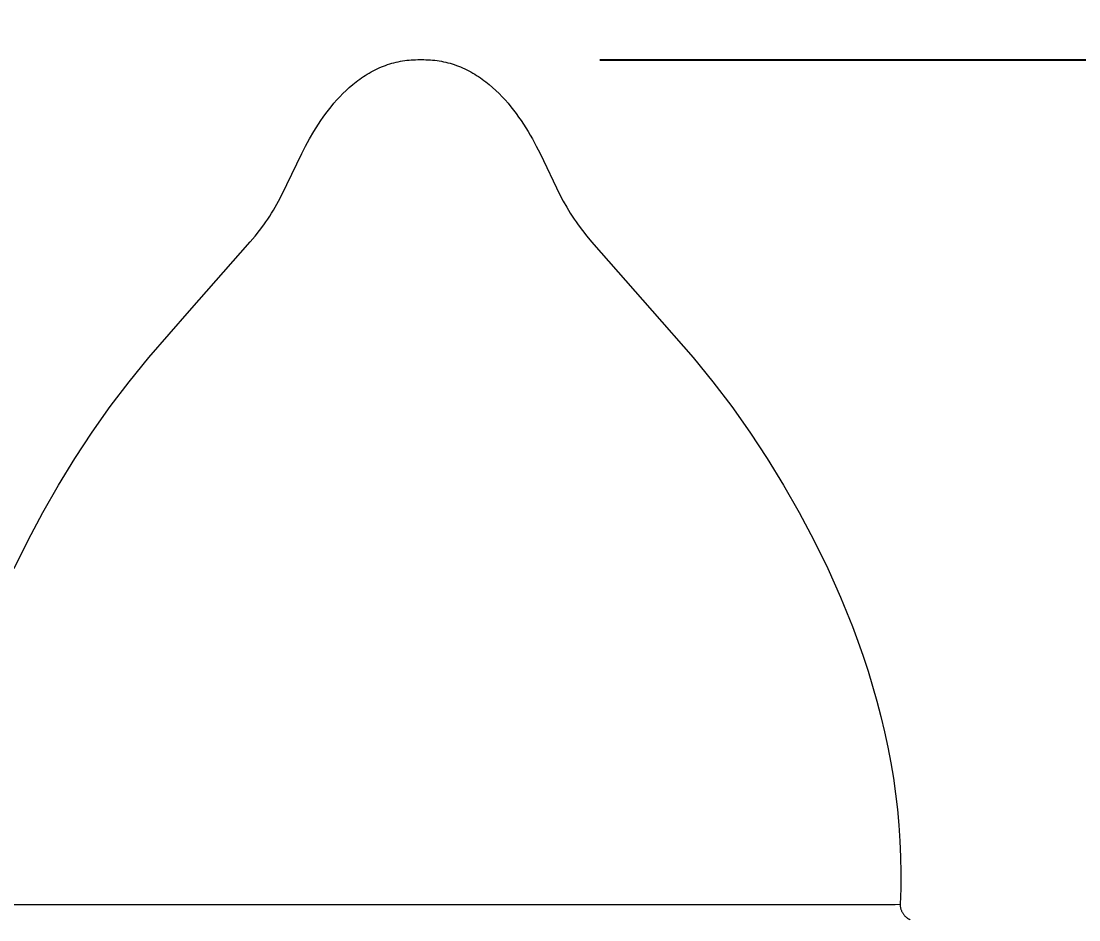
# Model space of a CAD drawing. Header units: millimetres. Extents: x 311 to 4068, y 1050 to 3803.
# Drawn here: x 945.4 to 1005, y 3436.7 to 3487.4 of the extents above; entities that cross this region are included whole.
import ezdxf

# ---------------------------------------------------------------- set-up
doc = ezdxf.new("R2010")
doc.units = ezdxf.units.MM
doc.layers.add('ZANO_R', color=7, linetype='Continuous', lineweight=0)
doc.layers.add('ZANO_W', color=1, linetype='Continuous', lineweight=0)
doc.styles.get("Standard").update_dxf_attribs({"font": 'ARIALUNI.TTF'})
doc.dimstyles.new('pl i ang', dxfattribs={"dimtxt": 50, "dimasz": 50, "dimexe": 1.25, "dimexo": 0.625, "dimgap": 10, "dimtad": 1, "dimtoh": 1, "dimtxsty": 'Standard', "dimcen": 2.5, "dimclrd": 1, "dimclre": 1, "dimclrt": 1, "dimadec": 0, "dimazin": 0, "dimtfac": 1, "dimtmove": 0, "dimatfit": 3, "dimfxl": 1, "dimarcsym": 1})

# ---------------------------------------------------------------- blocks, each defined once
blk = doc.blocks.new('*D403')
at = {"layer": 'ZANO_W', "color": 1, "lineweight": -2}
for p, q in [((977.974, 3485.188), (1116.576, 3485.188)), ((1106.576, 3445.188), (1106.576, 2589.419)), ((1034.394, 2549.419), (1116.576, 2549.419))]:
    blk.add_line(p, q, dxfattribs=at)
at = {"layer": 'ZANO_W', "color": 1}
for points in [[(1113.242, 3445.188), (1099.909, 3445.188), (1106.576, 3485.188)], [(1099.909, 2589.419), (1113.242, 2589.419), (1106.576, 2549.419)]]:
    blk.add_solid(points, dxfattribs=at)
at = {"layer": 'ZANO_W', "color": 1, "insert": (1076.139, 3017.303), "char_height": 40, "attachment_point": 5, "rotation": 90}
blk.add_mtext('936', dxfattribs=at)
blk = doc.blocks.new('*D409')
at = {"layer": 'ZANO_W', "color": 1, "lineweight": -2}
for p, q in [((748.743, 3712.066), (1183.473, 3712.066)), ((1173.473, 3672.066), (1173.473, 2589.419)), ((1034.368, 2549.419), (1183.473, 2549.419))]:
    blk.add_line(p, q, dxfattribs=at)
at = {"layer": 'ZANO_W', "color": 1}
for points in [[(1180.14, 3672.066), (1166.807, 3672.066), (1173.473, 3712.066)], [(1166.807, 2589.419), (1180.14, 2589.419), (1173.473, 2549.419)]]:
    blk.add_solid(points, dxfattribs=at)
at = {"layer": 'ZANO_W', "color": 1, "insert": (1143.037, 3130.743), "char_height": 40, "attachment_point": 5, "rotation": 90}
blk.add_mtext('1163', dxfattribs=at)

msp = doc.modelspace()

# ---------------------------------------------------------------- linework, layer by layer
at = {"layer": 'ZANO_R'}
for p, q in [((966.857, 3485.119), (966.979, 3485.137)), ((966.979, 3485.137), (967.102, 3485.153)), ((967.102, 3485.153), (967.225, 3485.166)), ((967.225, 3485.166), (967.348, 3485.176)), ((967.348, 3485.176), (967.472, 3485.183)), ((967.472, 3485.183), (967.595, 3485.188)), ((967.595, 3485.188), (967.718, 3485.189)), ((967.719, 3485.189), (967.738, 3485.189)), ((967.738, 3485.189), (968.052, 3485.189)), ((967.894, 3485.186), (967.817, 3485.188)), ((967.974, 3485.188), (967.894, 3485.186)), ((968.052, 3485.189), (968.176, 3485.188)), ((968.176, 3485.188), (968.301, 3485.184)), ((968.301, 3485.184), (968.425, 3485.177)), ((968.425, 3485.177), (968.549, 3485.167)), ((968.549, 3485.167), (968.674, 3485.155)), ((968.674, 3485.155), (968.798, 3485.139)), ((968.798, 3485.139), (968.921, 3485.12)), ((965.087, 3484.497), (965.199, 3484.558)), ((965.199, 3484.558), (965.313, 3484.616)), ((965.313, 3484.616), (965.429, 3484.672)), ((965.429, 3484.672), (965.546, 3484.725)), ((965.546, 3484.725), (965.665, 3484.776)), ((965.665, 3484.776), (965.785, 3484.825)), ((965.785, 3484.825), (965.9, 3484.868)), ((965.9, 3484.868), (966.016, 3484.909)), ((966.016, 3484.909), (966.134, 3484.947)), ((966.134, 3484.947), (966.252, 3484.983)), ((966.252, 3484.983), (966.372, 3485.016)), ((966.372, 3485.016), (966.492, 3485.046)), ((966.492, 3485.046), (966.613, 3485.073)), ((966.613, 3485.073), (966.734, 3485.097)), ((966.734, 3485.097), (966.857, 3485.119)), ((968.921, 3485.12), (969.045, 3485.099)), ((969.045, 3485.099), (969.167, 3485.074)), ((969.167, 3485.074), (969.289, 3485.047)), ((969.289, 3485.047), (969.411, 3485.017)), ((969.411, 3485.017), (969.531, 3484.984)), ((969.531, 3484.984), (969.651, 3484.948)), ((969.651, 3484.948), (969.769, 3484.91)), ((969.769, 3484.91), (969.887, 3484.869)), ((969.887, 3484.869), (970.003, 3484.825)), ((970.003, 3484.825), (970.123, 3484.776)), ((970.123, 3484.776), (970.242, 3484.725)), ((970.242, 3484.725), (970.359, 3484.672)), ((970.359, 3484.672), (970.474, 3484.616)), ((970.474, 3484.616), (970.588, 3484.558)), ((970.588, 3484.558), (970.701, 3484.497)), ((964.242, 3483.94), (964.343, 3484.016)), ((964.343, 3484.016), (964.445, 3484.09)), ((964.445, 3484.09), (964.548, 3484.163)), ((964.548, 3484.163), (964.653, 3484.234)), ((964.653, 3484.234), (964.759, 3484.303)), ((964.759, 3484.303), (964.867, 3484.37)), ((964.867, 3484.37), (964.976, 3484.434)), ((964.976, 3484.434), (965.087, 3484.497)), ((970.701, 3484.497), (970.812, 3484.434)), ((970.812, 3484.434), (970.921, 3484.37)), ((970.921, 3484.37), (971.029, 3484.303)), ((971.029, 3484.303), (971.135, 3484.234)), ((971.135, 3484.234), (971.24, 3484.163)), ((971.24, 3484.163), (971.343, 3484.09)), ((971.343, 3484.09), (971.445, 3484.016)), ((971.445, 3484.016), (971.545, 3483.94)), ((963.493, 3483.277), (963.672, 3483.451)), ((963.672, 3483.451), (963.856, 3483.619)), ((963.856, 3483.619), (964.046, 3483.782)), ((964.046, 3483.782), (964.242, 3483.94)), ((971.545, 3483.94), (971.741, 3483.782)), ((971.741, 3483.782), (971.931, 3483.619)), ((971.931, 3483.619), (972.116, 3483.451)), ((972.116, 3483.451), (972.295, 3483.277)), ((962.988, 3482.728), (963.151, 3482.915)), ((963.151, 3482.915), (963.319, 3483.098)), ((963.319, 3483.098), (963.493, 3483.277)), ((972.295, 3483.277), (972.469, 3483.098)), ((972.469, 3483.098), (972.637, 3482.915)), ((972.637, 3482.915), (972.8, 3482.728)), ((962.531, 3482.15), (962.676, 3482.344)), ((962.676, 3482.344), (962.83, 3482.537)), ((962.83, 3482.537), (962.988, 3482.728)), ((972.8, 3482.728), (972.958, 3482.537)), ((972.958, 3482.537), (973.111, 3482.344)), ((973.111, 3482.344), (973.257, 3482.15)), ((962.117, 3481.554), (962.251, 3481.755)), ((962.251, 3481.755), (962.389, 3481.954)), ((962.389, 3481.954), (962.531, 3482.15)), ((973.257, 3482.15), (973.398, 3481.954)), ((973.398, 3481.954), (973.536, 3481.755)), ((973.536, 3481.755), (973.671, 3481.554)), ((961.617, 3480.724), (961.859, 3481.143)), ((961.859, 3481.143), (961.986, 3481.35)), ((961.986, 3481.35), (962.117, 3481.554)), ((973.671, 3481.554), (973.802, 3481.35)), ((973.802, 3481.35), (973.929, 3481.143)), ((973.929, 3481.143), (974.052, 3480.935)), ((961.394, 3480.314), (961.617, 3480.724)), ((974.052, 3480.935), (974.171, 3480.724)), ((974.171, 3480.724), (974.393, 3480.314)), ((960.061, 3477.572), (961.185, 3479.906)), ((961.185, 3479.906), (961.394, 3480.314)), ((974.393, 3480.314), (974.603, 3479.906)), ((974.603, 3479.906), (975.726, 3477.572)), ((959.876, 3477.216), (960.061, 3477.572)), ((975.726, 3477.572), (975.912, 3477.216)), ((959.582, 3476.696), (959.681, 3476.864)), ((959.681, 3476.864), (959.876, 3477.216)), ((975.912, 3477.216), (976.107, 3476.864)), ((976.107, 3476.864), (976.205, 3476.696)), ((959.157, 3476.04), (959.268, 3476.201)), ((959.268, 3476.201), (959.376, 3476.364)), ((959.376, 3476.364), (959.481, 3476.529)), ((959.481, 3476.529), (959.582, 3476.696)), ((976.205, 3476.696), (976.307, 3476.529)), ((976.307, 3476.529), (976.412, 3476.364)), ((976.412, 3476.364), (976.519, 3476.201)), ((976.519, 3476.201), (976.631, 3476.04)), ((958.799, 3475.559), (959.041, 3475.88)), ((959.041, 3475.88), (959.157, 3476.04)), ((976.631, 3476.04), (976.747, 3475.88)), ((976.747, 3475.88), (976.989, 3475.559)), ((958.276, 3474.919), (958.543, 3475.239)), ((958.543, 3475.239), (958.799, 3475.559)), ((976.989, 3475.559), (977.245, 3475.239)), ((977.245, 3475.239), (977.511, 3474.919)), ((954.861, 3471.028), (958.276, 3474.919)), ((977.511, 3474.919), (980.927, 3471.028)), ((952.563, 3468.4), (954.861, 3471.028)), ((980.927, 3471.028), (983.224, 3468.4)), ((951.447, 3467.034), (952.563, 3468.4)), ((983.224, 3468.4), (984.34, 3467.034)), ((950.379, 3465.629), (951.447, 3467.034)), ((984.34, 3467.034), (985.409, 3465.629)), ((949.359, 3464.187), (950.379, 3465.629)), ((985.409, 3465.629), (986.429, 3464.187)), ((948.388, 3462.711), (949.359, 3464.187)), ((986.429, 3464.187), (987.4, 3462.711)), ((947.465, 3461.204), (948.388, 3462.711)), ((987.4, 3462.711), (988.323, 3461.204)), ((946.586, 3459.665), (947.465, 3461.204)), ((988.323, 3461.204), (989.202, 3459.665)), ((945.756, 3458.1), (946.586, 3459.665)), ((989.202, 3459.665), (990.031, 3458.1)), ((944.977, 3456.504), (945.756, 3458.1)), ((990.031, 3458.1), (990.811, 3456.504)), ((990.811, 3456.504), (991.181, 3455.696)), ((991.181, 3455.696), (991.536, 3454.881)), ((991.536, 3454.881), (991.877, 3454.06)), ((991.877, 3454.06), (992.202, 3453.233)), ((992.202, 3453.233), (992.512, 3452.4)), ((992.512, 3452.4), (992.806, 3451.561)), ((992.806, 3451.561), (993.082, 3450.718)), ((993.082, 3450.718), (993.342, 3449.869)), ((993.342, 3449.869), (993.584, 3449.015)), ((993.584, 3449.015), (993.807, 3448.156)), ((993.807, 3448.156), (994.012, 3447.293)), ((994.012, 3447.293), (994.198, 3446.425)), ((994.198, 3446.425), (994.364, 3445.553)), ((994.364, 3445.553), (994.51, 3444.677)), ((994.51, 3444.677), (994.636, 3443.798)), ((994.636, 3443.798), (994.74, 3442.914)), ((994.74, 3442.914), (994.822, 3442.028)), ((994.822, 3442.028), (994.882, 3441.138)), ((994.882, 3441.138), (994.919, 3440.246)), ((994.919, 3440.246), (994.933, 3439.351)), ((994.933, 3439.351), (994.923, 3438.453)), ((994.923, 3438.453), (994.889, 3437.554)), ((951.237, 3437.536), (943.893, 3437.536)), ((956.203, 3437.536), (951.237, 3437.536)), ((977.962, 3437.536), (956.203, 3437.536)), ((983.121, 3437.536), (977.962, 3437.536)), ((994.619, 3437.536), (983.121, 3437.536)), ((994.889, 3437.554), (994.619, 3437.536)), ((994.889, 3437.552), (994.891, 3437.519)), ((994.891, 3437.519), (994.894, 3437.485)), ((994.894, 3437.485), (994.899, 3437.451)), ((994.899, 3437.451), (994.904, 3437.418)), ((994.904, 3437.418), (994.911, 3437.384)), ((994.911, 3437.384), (994.919, 3437.351)), ((994.919, 3437.351), (994.927, 3437.318)), ((994.927, 3437.318), (994.937, 3437.286)), ((994.937, 3437.286), (994.949, 3437.254)), ((994.949, 3437.254), (994.961, 3437.222)), ((994.961, 3437.222), (994.974, 3437.191)), ((994.974, 3437.191), (994.988, 3437.16)), ((994.988, 3437.16), (995.004, 3437.13)), ((995.004, 3437.13), (995.02, 3437.1)), ((995.02, 3437.1), (995.038, 3437.071)), ((995.038, 3437.071), (995.056, 3437.043)), ((995.056, 3437.043), (995.075, 3437.015)), ((995.075, 3437.015), (995.096, 3436.987)), ((995.096, 3436.987), (995.117, 3436.961)), ((995.117, 3436.961), (995.139, 3436.935)), ((995.139, 3436.935), (995.162, 3436.91)), ((995.162, 3436.91), (995.186, 3436.886)), ((995.186, 3436.886), (995.211, 3436.863)), ((995.211, 3436.863), (995.236, 3436.84)), ((995.236, 3436.84), (995.262, 3436.819)), ((995.262, 3436.819), (995.289, 3436.798)), ((995.289, 3436.798), (995.317, 3436.778)), ((995.317, 3436.778), (995.345, 3436.759)), ((995.345, 3436.759), (995.374, 3436.742)), ((995.374, 3436.742), (995.403, 3436.725)), ((995.403, 3436.725), (995.434, 3436.709)), ((995.434, 3436.709), (995.464, 3436.694))]:
    msp.add_line(p, q, dxfattribs=at)

# ---------------------------------------------------------------- dimensions: what is measured, and where the dimension line sits
at = {"layer": 'ZANO_W'}
for base, p1, p2, picture, middle in [((1173.473, 2549.419), (738.743, 3712.066), (1024.368, 2549.419), '*D409', (1143.037, 3130.743)), ((1106.576, 2549.419), (967.974, 3485.188), (1024.394, 2549.419), '*D403', (1076.139, 3017.303))]:
    dim = msp.add_linear_dim(base=base, p1=p1, p2=p2, angle=90, dimstyle='pl i ang', override={"dimtxt": 40, "dimasz": 40, "dimexe": 10, "dimexo": 10, "dimtoh": 0, "dimdec": 0, "dimtdec": 0, "dimtmove": 1}, dxfattribs=at)
    dim.commit()
    dim.dimension.update_dxf_attribs({"geometry": picture, "text_midpoint": middle})

doc.saveas('drawing.dxf')
